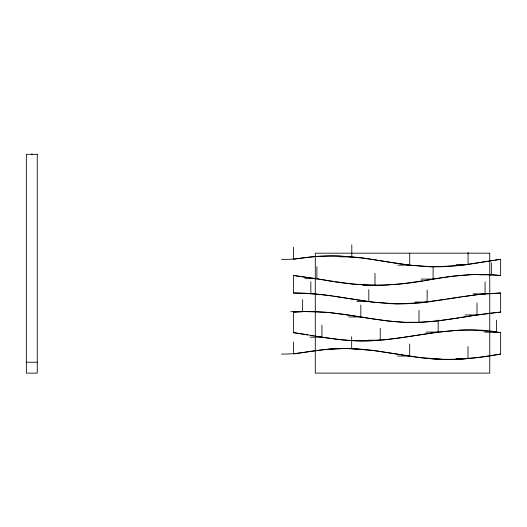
<?xml version="1.0" encoding="UTF-8"?>
<svg xmlns="http://www.w3.org/2000/svg" width="527" height="527" viewBox="0 0 527 527"><rect width="100%" height="100%" fill="white"/><g stroke="black" fill="none" stroke-linecap="round" stroke-linejoin="round"><path stroke-width="0.79" d="M31.969 154.721C33.023 153.746 30.579 153.746 31.633 154.721M402.826 337.504L437.344 332.109L458.925 330.212A202.717 202.717 0 0 1 466.125 330.054A201.452 201.452 0 0 1 477.633 330.337L500.65 332.656L500.65 354.039C468.905 360.29 436.112 361.377 404.255 355.218M424.4 280.509L451.731 276.319L471.876 274.607A200.84 200.84 0 0 1 477.633 274.455A201.301 201.301 0 0 1 484.827 274.508L500.65 275.489L500.65 259.277L494.893 260.2M447.423 299.099L460.367 296.978M460.367 317.629L471.876 315.739M422.964 280.746L402.826 283.678L385.56 285.133A201.782 201.782 0 0 1 374.051 285.338A202.328 202.328 0 0 1 368.294 285.186L352.464 283.981L335.205 281.629M458.931 317.867L437.357 320.95L420.085 322.28A200.859 200.859 0 0 1 408.577 322.379A203 203 0 0 1 404.255 322.247L388.432 321.022L369.73 318.427M493.456 260.43L464.689 264.87L443.102 266.682A200.787 200.787 0 0 1 431.593 266.767A203.415 203.415 0 0 1 427.278 266.622L411.449 265.377L392.747 262.762M445.98 299.336L425.849 302.254L408.577 303.684A201.551 201.551 0 0 1 397.068 303.868A202.691 202.691 0 0 1 391.311 303.71L369.73 301.787L333.769 296.167M500.65 354.039L477.633 357.543L454.61 359.407A200.412 200.412 0 0 1 443.102 359.407L420.085 357.543L371.179 350.185L351.028 348.67A200.412 200.412 0 0 0 339.52 348.67C319.981 348.531 300.97 354.533 281.49 354.039M500.65 259.277L466.125 264.686L454.61 265.964L431.593 266.767L408.577 265.041L362.536 258.039L339.52 256.036A201.195 201.195 0 0 0 328.011 255.957A203.58 203.58 0 0 0 323.69 256.096C309.533 256.274 295.667 260.101 281.49 259.277M473.312 315.508L500.65 312.109L500.65 292.999L483.378 293.941L461.804 296.754M401.39 337.721L385.56 339.77L372.609 340.745A202.243 202.243 0 0 1 362.536 340.956A202.072 202.072 0 0 1 355.343 340.791L340.956 339.737L323.69 337.458M351.661 336.713L351.661 348.709C332.122 348.037 312.695 350.765 293.486 354.039L293.486 342.043M500.65 312.109C466.099 315.074 432.008 325.146 397.068 321.826C379.664 320.475 362.523 317.083 345.284 314.494M307.873 334.882L293.486 332.656L293.486 312.109L304.995 311.556A202.579 202.579 0 0 1 316.503 311.655L329.454 312.531L343.841 314.283M500.65 292.999L477.633 294.547L420.085 302.873L397.068 303.868L374.051 302.32L326.575 295.146L304.995 293.177A204.239 204.239 0 0 0 299.237 293.005L293.486 292.999L293.486 275.489L319.382 279.046M339.81 256.847L351.799 256.847L351.799 244.851M456.079 264.402L468.075 264.402L468.075 252.407M397.733 265.153L409.723 265.153L409.723 253.158M479.339 274.817L491.335 274.817L491.335 262.821M304.916 278.651L316.911 278.651L316.911 266.655M421.106 279.086L433.102 279.086L433.102 267.09M362.991 285.318L374.987 285.318L374.987 273.322M298.855 293.592L310.844 293.592L310.844 281.596M473.081 293.849L485.077 293.849L485.077 281.859M356.805 301.615L368.801 301.615L368.801 289.619M415.144 302.043L427.14 302.043L427.14 290.054M290.647 311.668L302.636 311.668L302.636 299.679M465.018 314.935L477.007 314.935L477.007 302.939M348.821 316.971L360.817 316.971L360.817 304.981M407.002 322.287L418.991 322.287L418.991 310.298M426.185 332.056L438.174 332.056L438.174 320.06M484.524 332.148L496.52 332.148L496.52 320.152M309.955 337.155L321.944 337.155L321.944 325.166M368.241 340.192L380.237 340.192L380.237 328.196M397.687 356.061L409.683 356.061L409.683 344.065M456 358.564L467.989 358.564L467.989 346.568M26.35 362.22L37.252 362.22M293.486 292.999L316.503 293.994L332.333 295.957M351.028 348.67L374.051 350.534L402.819 354.987M500.65 275.489C478.061 273.072 455.341 275.285 433.029 279.086C396.047 286.919 357.82 287.116 320.818 279.284M293.486 275.489L333.762 281.405M500.65 332.656C450.407 322.583 401.231 343.676 351.028 340.574C331.667 339.368 312.656 335.416 293.486 332.656M322.254 337.234L316.503 336.305M368.294 318.196L356.786 316.305M378.366 260.41C350.369 255.279 321.582 254.357 293.486 259.277L293.486 247.288M391.311 262.532L379.802 260.641M355.35 316.068L328.011 312.399L304.995 311.556A203.567 203.567 0 0 0 293.486 312.109M310.752 335.356L313.624 335.831M328.011 349.315A204.957 204.957 0 0 1 362.536 349.315M466.125 358.762A204.957 204.957 0 0 1 431.593 358.762M37.252 154.319L26.35 154.319L26.35 373.123L37.252 373.123L37.252 154.319M489.748 253.184L315.291 253.184L315.291 373.123L489.748 373.123L489.748 253.184"/></g></svg>
